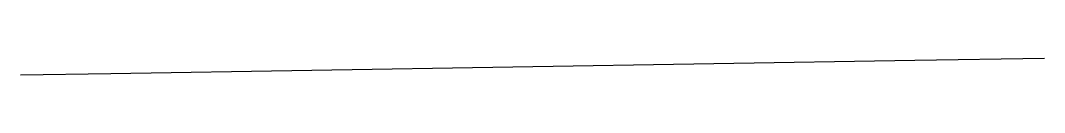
# Model space of a CAD drawing. Header units: inches. Extents: x 2619265 to 2620047, y 1113211 to 1113223.
import ezdxf

# ---------------------------------------------------------------- set-up
doc = ezdxf.new("R2010")
doc.units = ezdxf.units.IN
doc.header["$MEASUREMENT"] = 0
doc.layers.add('Axe_2022_04', color=133, linetype='Continuous', lineweight=30)

msp = doc.modelspace()

# ---------------------------------------------------------------- linework, layer by layer
at = {"layer": 'Axe_2022_04'}
msp.add_lwpolyline([(2619264.58, 1113210.5), (2619333.69, 1113211.64), (2619947.64, 1113221.72), (2620046.81, 1113223.35)], dxfattribs=at)

doc.saveas('drawing.dxf')
